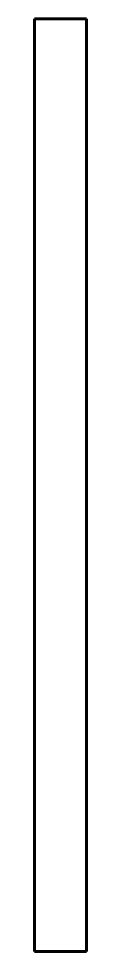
# Model space of a CAD drawing. Header units: millimetres. Extents: x 73 to 83, y 89 to 269.
import ezdxf

# ---------------------------------------------------------------- set-up
doc = ezdxf.new("R2010")
doc.units = ezdxf.units.MM
doc.linetypes.add('K5LT_BASIC', pattern=[0])
doc.layers.add('Системный слой (1)', color=251, linetype='Continuous', true_color=0x6c6c6c)

msp = doc.modelspace()

# ---------------------------------------------------------------- linework, layer by layer
at = {"layer": 'Системный слой (1)', "color": 150, "linetype": 'K5LT_BASIC', "lineweight": 60, "true_color": 0x0080ff}
for p, q in [((72.65, 268.58), (72.65, 88.58)), ((82.65, 268.58), (72.65, 268.58)), ((82.65, 88.58), (82.65, 268.58)), ((72.65, 88.58), (82.65, 88.58))]:
    msp.add_line(p, q, dxfattribs=at)

doc.saveas('drawing.dxf')
